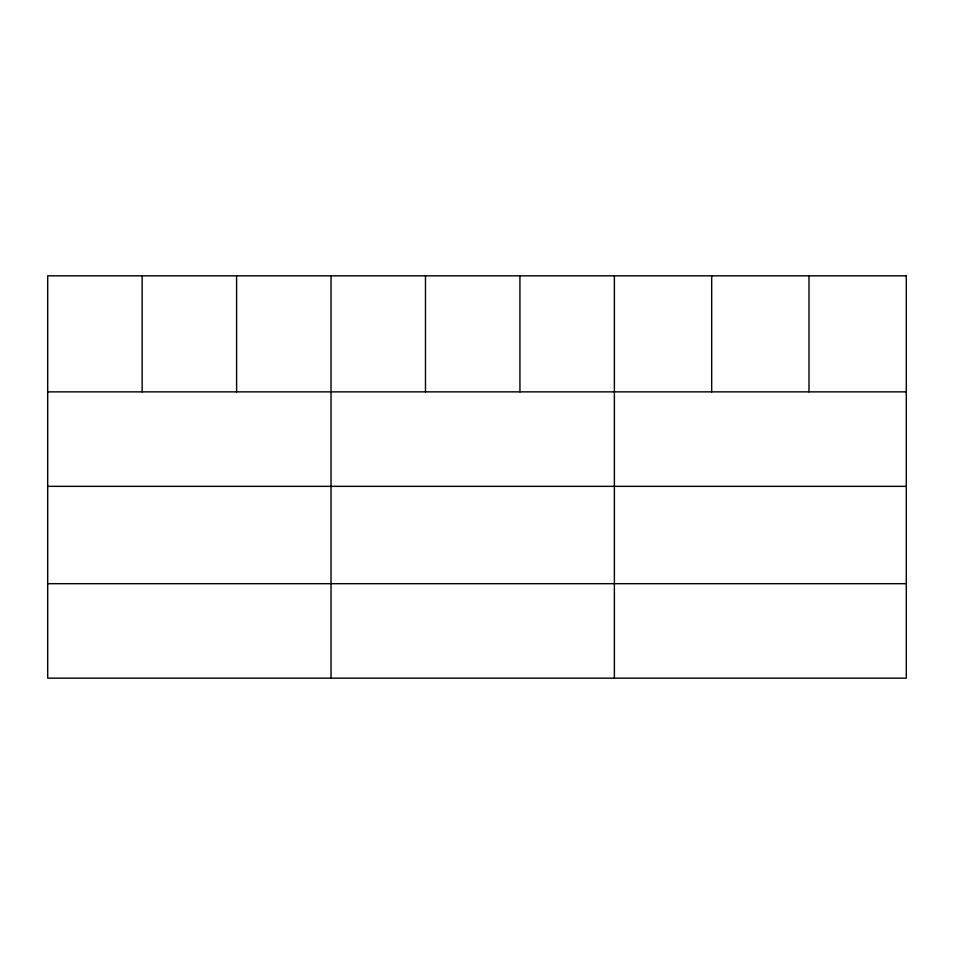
<?xml version="1.0" encoding="UTF-8"?>
<svg xmlns="http://www.w3.org/2000/svg" width="954" height="954" viewBox="0 0 954 954"><rect width="100%" height="100%" fill="white"/><g stroke="black" fill="none" stroke-linecap="round" stroke-linejoin="round"><path stroke-width="1.43" d="M47.7 391.867L906.3 391.867M47.7 486.349L906.3 486.349M47.7 583.681L906.3 583.681M808.992 275.837L808.992 391.867M711.684 275.837L711.684 391.867M614.376 275.837L614.376 678.163M519.93 275.837L519.93 391.867M425.484 275.837L425.484 391.867M331.038 275.837L331.038 678.163M236.592 275.837L236.592 391.867M142.146 275.837L142.146 391.867M906.3 275.837L47.7 275.837L47.7 678.163L906.3 678.163L906.3 275.837"/></g></svg>
